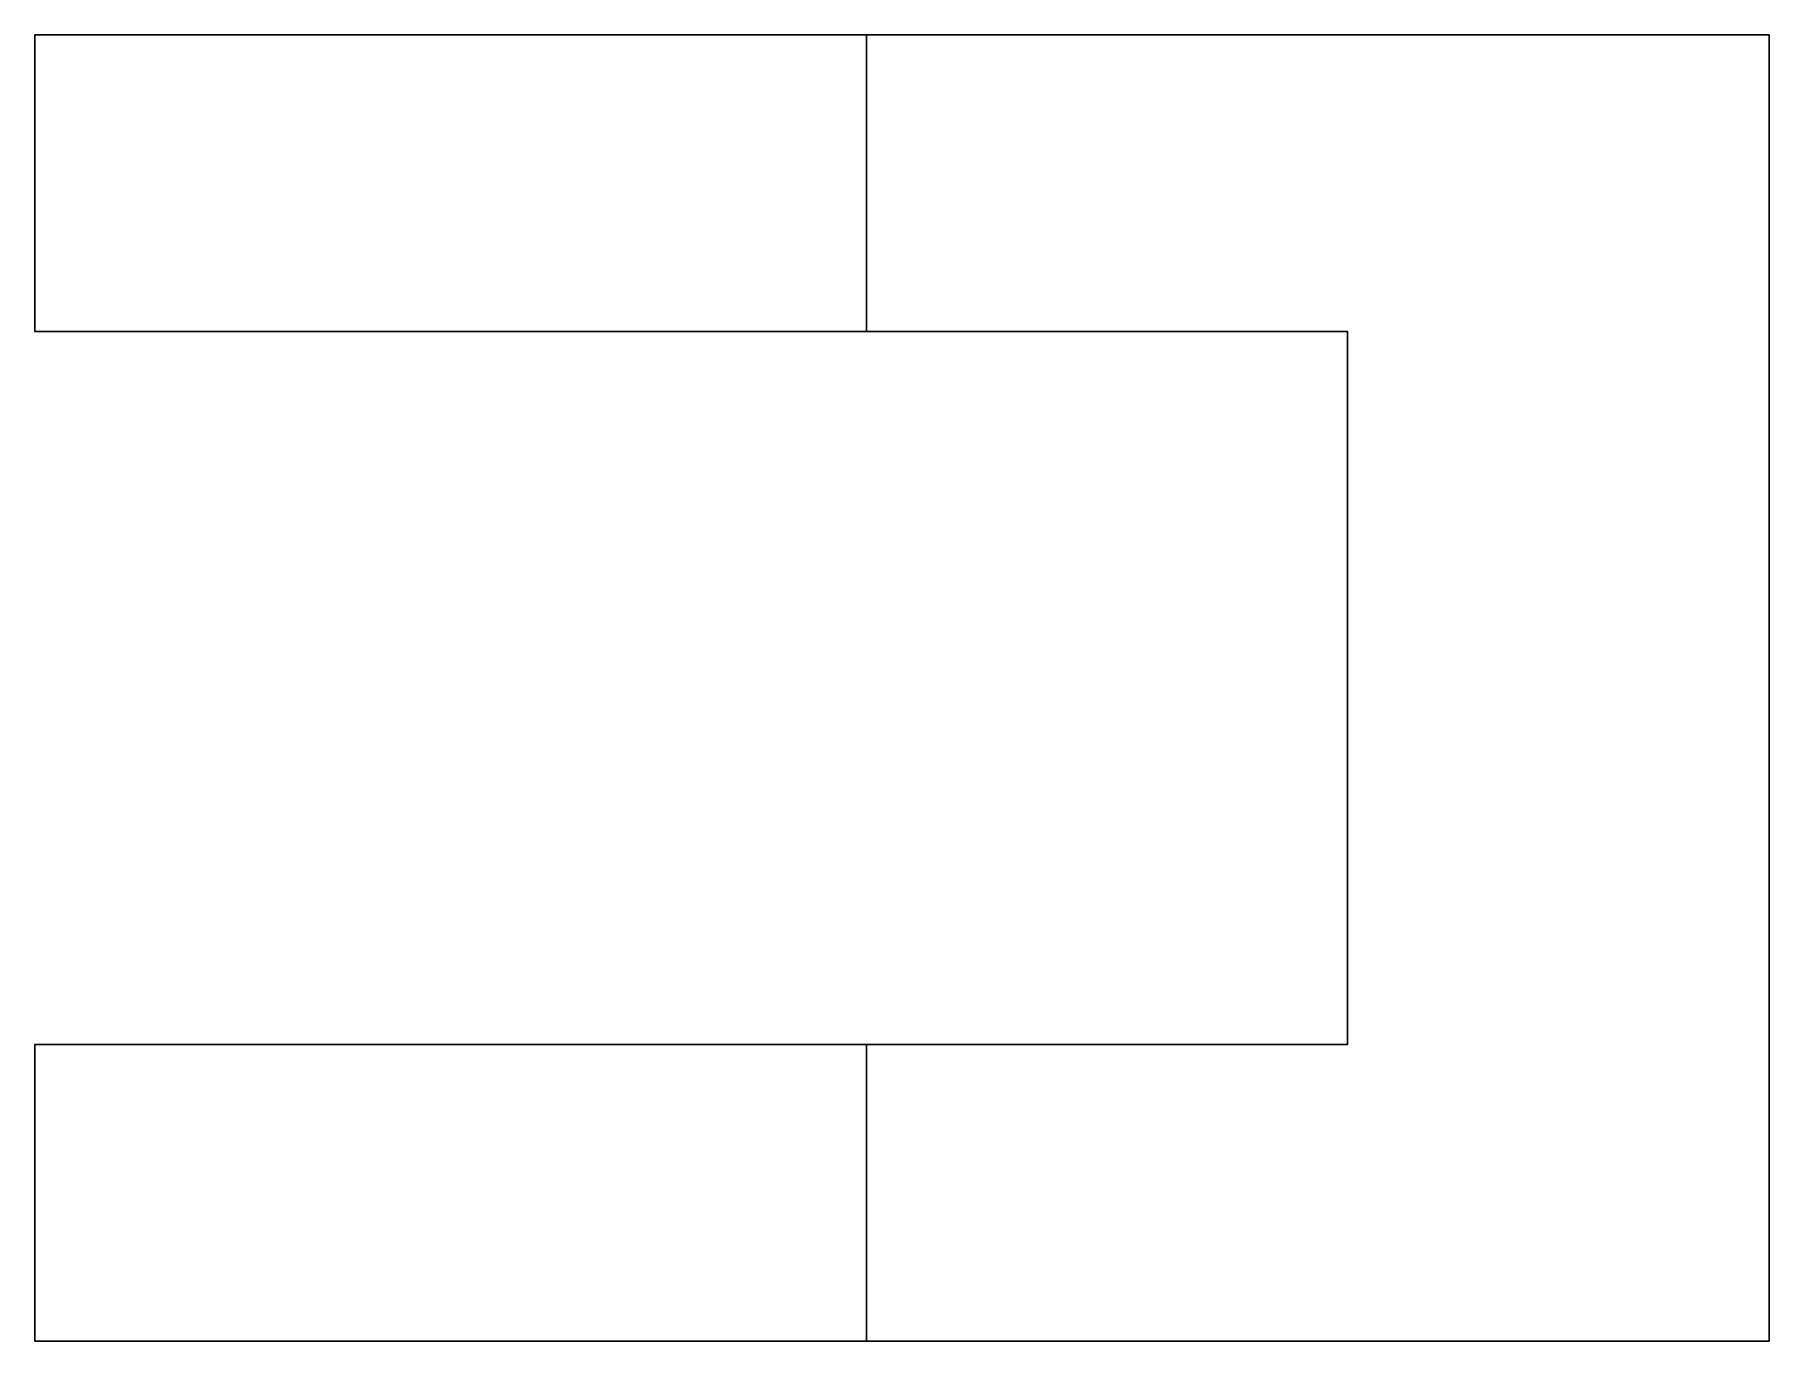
# Model space of a CAD drawing. Header units: metres. Extents: x -2.1 to 27.1, y -22 to 0.
import ezdxf

# ---------------------------------------------------------------- set-up
doc = ezdxf.new("R2010")
doc.units = ezdxf.units.M

msp = doc.modelspace()

# ---------------------------------------------------------------- linework, layer by layer
for points in [[(-2.1, -5), (-2.1, -4.9), (-2.1, -4.8), (-2.1, -4.7), (-2.1, -4.6), (-2.1, -4.5), (-2.1, -4.4), (-2.1, -4.3), (-2.1, -4.2), (-2.1, -4.1), (-2.1, -4), (-2.1, -3.9), (-2.1, -3.8), (-2.1, -3.7), (-2.1, -3.6), (-2.1, -3.5), (-2.1, -3.4), (-2.1, -3.3), (-2.1, -3.2), (-2.1, -3.1), (-2.1, -3), (-2.1, -2.9), (-2.1, -2.8), (-2.1, -2.7), (-2.1, -2.6), (-2.1, -2.5), (-2.1, -2.4), (-2.1, -2.3), (-2.1, -2.2), (-2.1, -2.1), (-2.1, -2), (-2.1, -1.9), (-2.1, -1.8), (-2.1, -1.7), (-2.1, -1.6), (-2.1, -1.5), (-2.1, -1.4), (-2.1, -1.3), (-2.1, -1.2), (-2.1, -1.1), (-2.1, -1), (-2.1, -0.9), (-2.1, -0.8), (-2.1, -0.7), (-2.1, -0.6), (-2.1, -0.5), (-2.1, -0.4), (-2.1, -0.3), (-2.1, -0.2), (-2.1, -0.1), (-2.1, 0)], [(11.9, 0), (11.851, 0), (11.802, 0), (11.753, 0), (11.662, 0), (11.517, 0), (11.372, 0), (11.227, 0), (11.007, 0), (10.773, 0), (10.54, 0), (10.284, 0), (9.974, 0), (9.663, 0), (9.353, 0), (8.999, 0), (8.627, 0), (8.256, 0), (7.878, 0), (7.464, 0), (7.049, 0), (6.635, 0), (6.208, 0), (5.772, 0), (5.336, 0), (4.9, 0), (4.464, 0), (4.028, 0), (3.592, 0), (3.165, 0), (2.751, 0), (2.336, 0), (1.922, 0), (1.544, 0), (1.173, 0), (0.801, 0), (0.447, 0), (0.137, 0), (-0.174, 0), (-0.484, 0), (-0.74, 0), (-0.973, 0), (-1.207, 0), (-1.427, 0), (-1.572, 0), (-1.717, 0), (-1.862, 0), (-1.953, 0), (-2.002, 0), (-2.051, 0), (-2.1, 0)], [(11.9, -5), (11.9, -4.9), (11.9, -4.8), (11.9, -4.7), (11.9, -4.6), (11.9, -4.5), (11.9, -4.4), (11.9, -4.3), (11.9, -4.2), (11.9, -4.1), (11.9, -4), (11.9, -3.9), (11.9, -3.8), (11.9, -3.7), (11.9, -3.6), (11.9, -3.5), (11.9, -3.4), (11.9, -3.3), (11.9, -3.2), (11.9, -3.1), (11.9, -3), (11.9, -2.9), (11.9, -2.8), (11.9, -2.7), (11.9, -2.6), (11.9, -2.5), (11.9, -2.4), (11.9, -2.3), (11.9, -2.2), (11.9, -2.1), (11.9, -2), (11.9, -1.9), (11.9, -1.8), (11.9, -1.7), (11.9, -1.6), (11.9, -1.5), (11.9, -1.4), (11.9, -1.3), (11.9, -1.2), (11.9, -1.1), (11.9, -1), (11.9, -0.9), (11.9, -0.8), (11.9, -0.7), (11.9, -0.6), (11.9, -0.5), (11.9, -0.4), (11.9, -0.3), (11.9, -0.2), (11.9, -0.1), (11.9, 0)], [(27.1, 0), (26.796, 0), (26.492, 0), (26.188, 0), (25.884, 0), (25.58, 0), (25.276, 0), (24.972, 0), (24.668, 0), (24.364, 0), (24.06, 0), (23.756, 0), (23.452, 0), (23.148, 0), (22.844, 0), (22.54, 0), (22.236, 0), (21.932, 0), (21.628, 0), (21.324, 0), (21.02, 0), (20.716, 0), (20.412, 0), (20.108, 0), (19.804, 0), (19.5, 0), (19.196, 0), (18.892, 0), (18.588, 0), (18.284, 0), (17.98, 0), (17.676, 0), (17.372, 0), (17.068, 0), (16.764, 0), (16.46, 0), (16.156, 0), (15.852, 0), (15.548, 0), (15.244, 0), (14.94, 0), (14.636, 0), (14.332, 0), (14.028, 0), (13.724, 0), (13.42, 0), (13.116, 0), (12.812, 0), (12.508, 0), (12.204, 0), (11.9, 0)], [(27.1, -22), (27.1, -21.56), (27.1, -21.12), (27.1, -20.68), (27.1, -20.24), (27.1, -19.8), (27.1, -19.36), (27.1, -18.92), (27.1, -18.48), (27.1, -18.04), (27.1, -17.6), (27.1, -17.16), (27.1, -16.72), (27.1, -16.28), (27.1, -15.84), (27.1, -15.4), (27.1, -14.96), (27.1, -14.52), (27.1, -14.08), (27.1, -13.64), (27.1, -13.2), (27.1, -12.76), (27.1, -12.32), (27.1, -11.88), (27.1, -11.44), (27.1, -11), (27.1, -10.56), (27.1, -10.12), (27.1, -9.68), (27.1, -9.24), (27.1, -8.8), (27.1, -8.36), (27.1, -7.92), (27.1, -7.48), (27.1, -7.04), (27.1, -6.6), (27.1, -6.16), (27.1, -5.72), (27.1, -5.28), (27.1, -4.84), (27.1, -4.4), (27.1, -3.96), (27.1, -3.52), (27.1, -3.08), (27.1, -2.64), (27.1, -2.2), (27.1, -1.76), (27.1, -1.32), (27.1, -0.88), (27.1, -0.44), (27.1, 0)], [(-2.1, -5), (-2.051, -5), (-2.002, -5), (-1.953, -5), (-1.862, -5), (-1.717, -5), (-1.572, -5), (-1.427, -5), (-1.207, -5), (-0.973, -5), (-0.74, -5), (-0.484, -5), (-0.174, -5), (0.137, -5), (0.447, -5), (0.801, -5), (1.173, -5), (1.544, -5), (1.922, -5), (2.336, -5), (2.751, -5), (3.165, -5), (3.592, -5), (4.028, -5), (4.464, -5), (4.9, -5), (5.336, -5), (5.772, -5), (6.208, -5), (6.635, -5), (7.049, -5), (7.464, -5), (7.878, -5), (8.256, -5), (8.627, -5), (8.999, -5), (9.353, -5), (9.663, -5), (9.974, -5), (10.284, -5), (10.54, -5), (10.773, -5), (11.007, -5), (11.227, -5), (11.372, -5), (11.517, -5), (11.662, -5), (11.753, -5), (11.802, -5), (11.851, -5), (11.9, -5)], [(11.9, -5), (12.062, -5), (12.224, -5), (12.386, -5), (12.548, -5), (12.71, -5), (12.872, -5), (13.034, -5), (13.196, -5), (13.358, -5), (13.52, -5), (13.682, -5), (13.844, -5), (14.006, -5), (14.168, -5), (14.33, -5), (14.492, -5), (14.654, -5), (14.816, -5), (14.978, -5), (15.14, -5), (15.302, -5), (15.464, -5), (15.626, -5), (15.788, -5), (15.95, -5), (16.112, -5), (16.274, -5), (16.436, -5), (16.598, -5), (16.76, -5), (16.922, -5), (17.084, -5), (17.246, -5), (17.408, -5), (17.57, -5), (17.732, -5), (17.894, -5), (18.056, -5), (18.218, -5), (18.38, -5), (18.542, -5), (18.704, -5), (18.866, -5), (19.028, -5), (19.19, -5), (19.352, -5), (19.514, -5), (19.676, -5), (19.838, -5), (20, -5)], [(20, -5), (20, -5.24), (20, -5.48), (20, -5.72), (20, -5.96), (20, -6.2), (20, -6.44), (20, -6.68), (20, -6.92), (20, -7.16), (20, -7.4), (20, -7.64), (20, -7.88), (20, -8.12), (20, -8.36), (20, -8.6), (20, -8.84), (20, -9.08), (20, -9.32), (20, -9.56), (20, -9.8), (20, -10.04), (20, -10.28), (20, -10.52), (20, -10.76), (20, -11), (20, -11.24), (20, -11.48), (20, -11.72), (20, -11.96), (20, -12.2), (20, -12.44), (20, -12.68), (20, -12.92), (20, -13.16), (20, -13.4), (20, -13.64), (20, -13.88), (20, -14.12), (20, -14.36), (20, -14.6), (20, -14.84), (20, -15.08), (20, -15.32), (20, -15.56), (20, -15.8), (20, -16.04), (20, -16.28), (20, -16.52), (20, -16.76), (20, -17)], [(11.9, -17), (11.851, -17), (11.802, -17), (11.753, -17), (11.662, -17), (11.517, -17), (11.372, -17), (11.227, -17), (11.007, -17), (10.773, -17), (10.54, -17), (10.284, -17), (9.974, -17), (9.663, -17), (9.353, -17), (8.999, -17), (8.627, -17), (8.256, -17), (7.878, -17), (7.464, -17), (7.049, -17), (6.635, -17), (6.208, -17), (5.772, -17), (5.336, -17), (4.9, -17), (4.464, -17), (4.028, -17), (3.592, -17), (3.165, -17), (2.751, -17), (2.336, -17), (1.922, -17), (1.544, -17), (1.173, -17), (0.801, -17), (0.447, -17), (0.137, -17), (-0.174, -17), (-0.484, -17), (-0.74, -17), (-0.973, -17), (-1.207, -17), (-1.427, -17), (-1.572, -17), (-1.717, -17), (-1.862, -17), (-1.953, -17), (-2.002, -17), (-2.051, -17), (-2.1, -17)], [(-2.1, -22), (-2.1, -21.9), (-2.1, -21.8), (-2.1, -21.7), (-2.1, -21.6), (-2.1, -21.5), (-2.1, -21.4), (-2.1, -21.3), (-2.1, -21.2), (-2.1, -21.1), (-2.1, -21), (-2.1, -20.9), (-2.1, -20.8), (-2.1, -20.7), (-2.1, -20.6), (-2.1, -20.5), (-2.1, -20.4), (-2.1, -20.3), (-2.1, -20.2), (-2.1, -20.1), (-2.1, -20), (-2.1, -19.9), (-2.1, -19.8), (-2.1, -19.7), (-2.1, -19.6), (-2.1, -19.5), (-2.1, -19.4), (-2.1, -19.3), (-2.1, -19.2), (-2.1, -19.1), (-2.1, -19), (-2.1, -18.9), (-2.1, -18.8), (-2.1, -18.7), (-2.1, -18.6), (-2.1, -18.5), (-2.1, -18.4), (-2.1, -18.3), (-2.1, -18.2), (-2.1, -18.1), (-2.1, -18), (-2.1, -17.9), (-2.1, -17.8), (-2.1, -17.7), (-2.1, -17.6), (-2.1, -17.5), (-2.1, -17.4), (-2.1, -17.3), (-2.1, -17.2), (-2.1, -17.1), (-2.1, -17)], [(20, -17), (19.838, -17), (19.676, -17), (19.514, -17), (19.352, -17), (19.19, -17), (19.028, -17), (18.866, -17), (18.704, -17), (18.542, -17), (18.38, -17), (18.218, -17), (18.056, -17), (17.894, -17), (17.732, -17), (17.57, -17), (17.408, -17), (17.246, -17), (17.084, -17), (16.922, -17), (16.76, -17), (16.598, -17), (16.436, -17), (16.274, -17), (16.112, -17), (15.95, -17), (15.788, -17), (15.626, -17), (15.464, -17), (15.302, -17), (15.14, -17), (14.978, -17), (14.816, -17), (14.654, -17), (14.492, -17), (14.33, -17), (14.168, -17), (14.006, -17), (13.844, -17), (13.682, -17), (13.52, -17), (13.358, -17), (13.196, -17), (13.034, -17), (12.872, -17), (12.71, -17), (12.548, -17), (12.386, -17), (12.224, -17), (12.062, -17), (11.9, -17)], [(11.9, -22), (11.9, -21.9), (11.9, -21.8), (11.9, -21.7), (11.9, -21.6), (11.9, -21.5), (11.9, -21.4), (11.9, -21.3), (11.9, -21.2), (11.9, -21.1), (11.9, -21), (11.9, -20.9), (11.9, -20.8), (11.9, -20.7), (11.9, -20.6), (11.9, -20.5), (11.9, -20.4), (11.9, -20.3), (11.9, -20.2), (11.9, -20.1), (11.9, -20), (11.9, -19.9), (11.9, -19.8), (11.9, -19.7), (11.9, -19.6), (11.9, -19.5), (11.9, -19.4), (11.9, -19.3), (11.9, -19.2), (11.9, -19.1), (11.9, -19), (11.9, -18.9), (11.9, -18.8), (11.9, -18.7), (11.9, -18.6), (11.9, -18.5), (11.9, -18.4), (11.9, -18.3), (11.9, -18.2), (11.9, -18.1), (11.9, -18), (11.9, -17.9), (11.9, -17.8), (11.9, -17.7), (11.9, -17.6), (11.9, -17.5), (11.9, -17.4), (11.9, -17.3), (11.9, -17.2), (11.9, -17.1), (11.9, -17)], [(11.9, -22), (11.851, -22), (11.802, -22), (11.753, -22), (11.662, -22), (11.517, -22), (11.372, -22), (11.227, -22), (11.007, -22), (10.773, -22), (10.54, -22), (10.284, -22), (9.974, -22), (9.663, -22), (9.353, -22), (8.999, -22), (8.627, -22), (8.256, -22), (7.878, -22), (7.464, -22), (7.049, -22), (6.635, -22), (6.208, -22), (5.772, -22), (5.336, -22), (4.9, -22), (4.464, -22), (4.028, -22), (3.592, -22), (3.165, -22), (2.751, -22), (2.336, -22), (1.922, -22), (1.544, -22), (1.173, -22), (0.801, -22), (0.447, -22), (0.137, -22), (-0.174, -22), (-0.484, -22), (-0.74, -22), (-0.973, -22), (-1.207, -22), (-1.427, -22), (-1.572, -22), (-1.717, -22), (-1.862, -22), (-1.953, -22), (-2.002, -22), (-2.051, -22), (-2.1, -22)], [(27.1, -22), (26.796, -22), (26.492, -22), (26.188, -22), (25.884, -22), (25.58, -22), (25.276, -22), (24.972, -22), (24.668, -22), (24.364, -22), (24.06, -22), (23.756, -22), (23.452, -22), (23.148, -22), (22.844, -22), (22.54, -22), (22.236, -22), (21.932, -22), (21.628, -22), (21.324, -22), (21.02, -22), (20.716, -22), (20.412, -22), (20.108, -22), (19.804, -22), (19.5, -22), (19.196, -22), (18.892, -22), (18.588, -22), (18.284, -22), (17.98, -22), (17.676, -22), (17.372, -22), (17.068, -22), (16.764, -22), (16.46, -22), (16.156, -22), (15.852, -22), (15.548, -22), (15.244, -22), (14.94, -22), (14.636, -22), (14.332, -22), (14.028, -22), (13.724, -22), (13.42, -22), (13.116, -22), (12.812, -22), (12.508, -22), (12.204, -22), (11.9, -22)]]:
    msp.add_lwpolyline(points)

doc.saveas('drawing.dxf')
